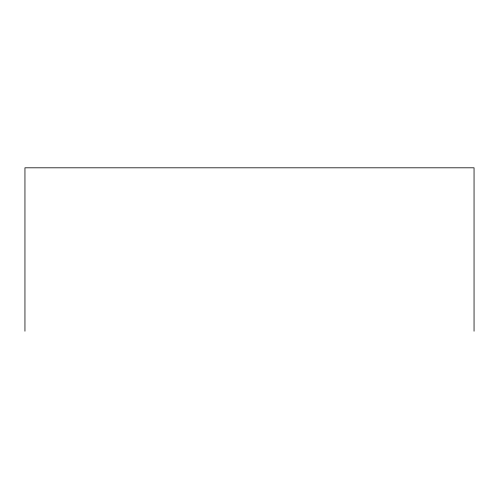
<?xml version="1.0" encoding="UTF-8"?>
<svg xmlns="http://www.w3.org/2000/svg" width="499" height="499" viewBox="0 0 499 499"><rect width="100%" height="100%" fill="white"/><g stroke="black" fill="none" stroke-linecap="round" stroke-linejoin="round"><path stroke-width="0.75" d="M474.05 331.193L474.05 167.807L24.95 167.807L24.95 331.193"/></g></svg>
